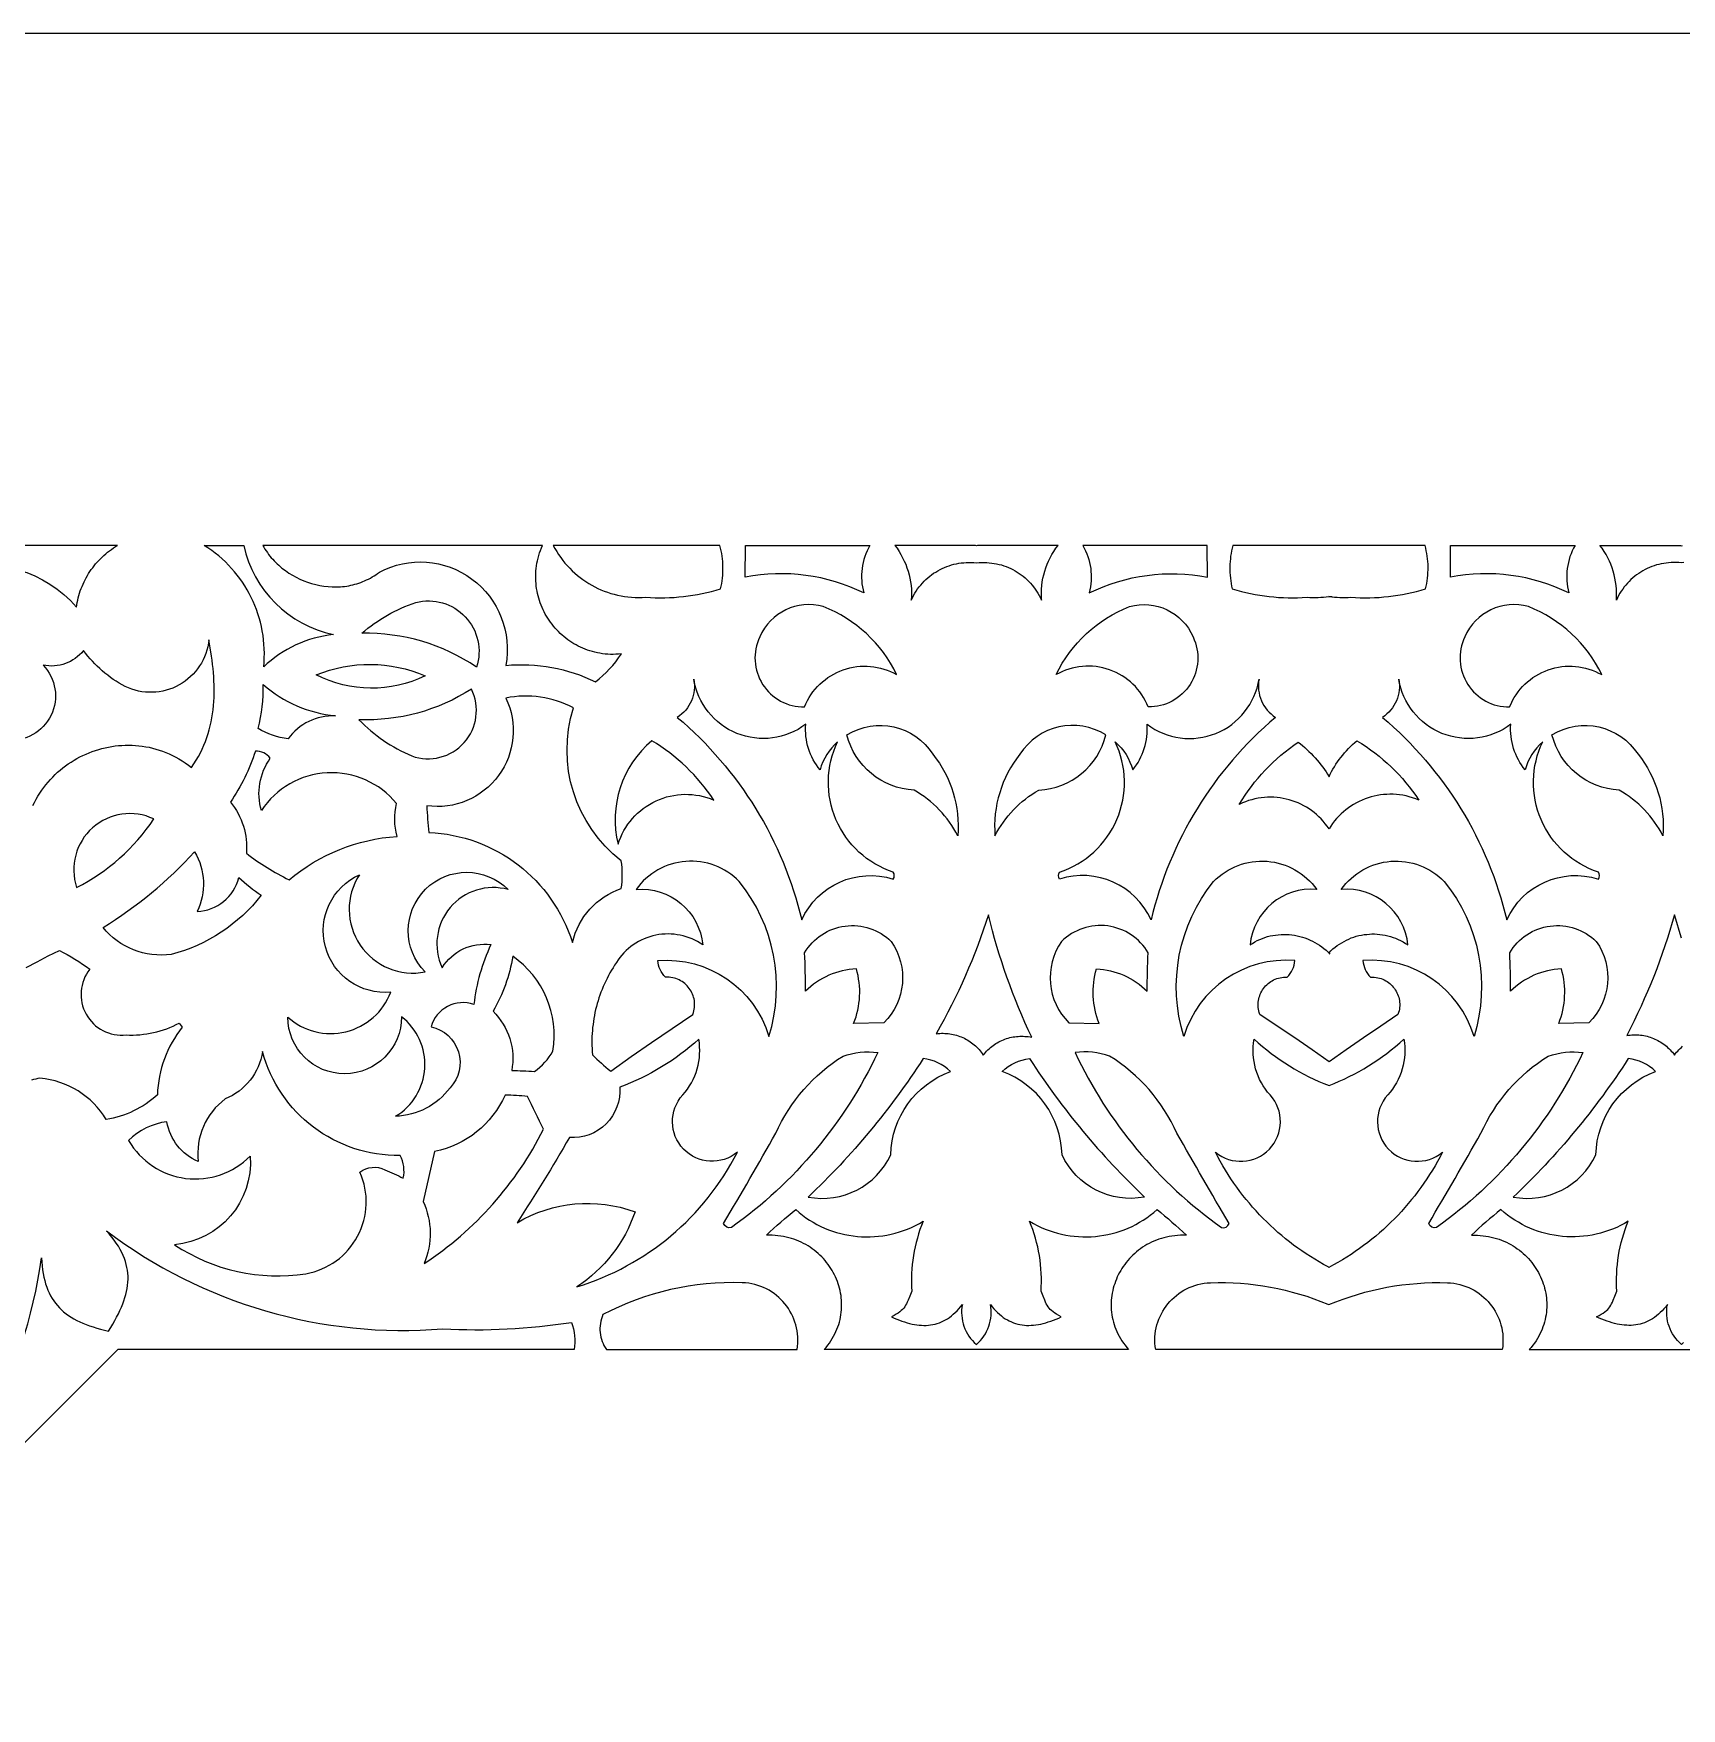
# Model space of a CAD drawing. Extents: x 3927 to 5087, y -513 to 1114.
# Drawn here: x 4330.2 to 4555.6, y 418.3 to 647.4 of the extents above; entities that cross this region are included whole.
import ezdxf

# ---------------------------------------------------------------- set-up
doc = ezdxf.new("R2010")
doc.units = 0
doc.layers.add('LAYER_1', color=18, linetype='CONTINUOUS')

msp = doc.modelspace()

# ---------------------------------------------------------------- linework, layer by layer
at = {"layer": 'LAYER_1'}
for points in [[(4747.65, -512.56), (5087.41, -172.81), (5087.41, 307.68), (4747.65, 647.44), (4267.16, 647.44), (3927.41, 307.68), (3927.41, -172.81), (4267.16, -512.56)], [(4459.18, 577.37), (4459.04, 577.42), (4458.86, 577.42), (4448.02, 577.42), (4448.32, 577.02), (4448.6, 576.6), (4448.85, 576.17), (4449.09, 575.73), (4449.31, 575.28), (4449.51, 574.83), (4449.68, 574.36), (4449.84, 573.89), (4449.97, 573.41), (4450.08, 572.92), (4450.17, 572.43), (4450.24, 571.94), (4450.28, 571.44), (4450.3, 570.94), (4450.3, 570.43), (4450.27, 569.93), (4450.42, 570.25), (4450.59, 570.57), (4450.76, 570.87), (4450.95, 571.17), (4451.14, 571.46), (4451.35, 571.73), (4451.56, 572), (4451.79, 572.26), (4452.03, 572.51), (4452.27, 572.75), (4452.52, 572.98), (4452.79, 573.19), (4453.05, 573.4), (4453.33, 573.6), (4453.62, 573.78), (4453.91, 573.95), (4454.2, 574.12), (4454.51, 574.27), (4454.82, 574.4), (4455.13, 574.53), (4455.45, 574.64), (4455.78, 574.74), (4456.11, 574.83), (4456.44, 574.91), (4456.77, 574.97), (4457.11, 575.02), (4457.46, 575.05), (4457.8, 575.07), (4458.15, 575.08), (4458.49, 575.08), (4458.84, 575.06), (4459.2, 575.02), (4459.54, 575.06), (4459.89, 575.07), (4460.24, 575.08), (4460.59, 575.07), (4460.93, 575.05), (4461.27, 575.01), (4461.61, 574.96), (4461.94, 574.9), (4462.27, 574.82), (4462.6, 574.74), (4462.93, 574.63), (4463.24, 574.52), (4463.56, 574.39), (4463.87, 574.26), (4464.17, 574.11), (4464.46, 573.94), (4464.75, 573.77), (4465.04, 573.59), (4465.31, 573.39), (4465.58, 573.19), (4465.84, 572.97), (4466.09, 572.74), (4466.34, 572.5), (4466.57, 572.26), (4466.8, 572), (4467.01, 571.73), (4467.22, 571.45), (4467.41, 571.17), (4467.6, 570.87), (4467.77, 570.56), (4467.93, 570.25), (4468.08, 569.93), (4468.06, 570.43), (4468.06, 570.94), (4468.08, 571.44), (4468.12, 571.94), (4468.19, 572.43), (4468.28, 572.92), (4468.39, 573.41), (4468.52, 573.89), (4468.67, 574.36), (4468.85, 574.83), (4469.05, 575.28), (4469.26, 575.73), (4469.5, 576.17), (4469.76, 576.6), (4470.04, 577.02), (4470.34, 577.42), (4459.5, 577.42), (4459.32, 577.42)], [(4460.12, 507.71), (4460.27, 507.89), (4460.42, 508.07), (4460.58, 508.25), (4460.75, 508.41), (4460.92, 508.57), (4461.09, 508.73), (4461.28, 508.87), (4461.46, 509.01), (4461.65, 509.15), (4461.84, 509.27), (4462.04, 509.39), (4462.24, 509.51), (4462.45, 509.61), (4462.66, 509.71), (4462.87, 509.8), (4463.08, 509.88), (4463.3, 509.96), (4463.52, 510.03), (4463.74, 510.09), (4463.97, 510.14), (4464.19, 510.18), (4464.42, 510.22), (4464.65, 510.25), (4464.88, 510.27), (4465.11, 510.28), (4465.35, 510.29), (4465.58, 510.29), (4465.81, 510.27), (4466.05, 510.26), (4466.28, 510.23), (4466.52, 510.19), (4466.75, 510.14), (4466.28, 511.15), (4465.82, 512.17), (4465.38, 513.18), (4464.94, 514.21), (4464.53, 515.24), (4464.12, 516.27), (4463.73, 517.31), (4463.35, 518.36), (4462.99, 519.41), (4462.64, 520.46), (4462.3, 521.52), (4461.98, 522.58), (4461.67, 523.65), (4461.37, 524.72), (4461.09, 525.8), (4460.83, 526.88), (4460.48, 525.82), (4460.12, 524.77), (4459.75, 523.72), (4459.36, 522.68), (4458.96, 521.64), (4458.55, 520.61), (4458.12, 519.59), (4457.68, 518.57), (4457.22, 517.55), (4456.76, 516.55), (4456.28, 515.54), (4455.78, 514.55), (4455.28, 513.56), (4454.76, 512.57), (4454.23, 511.6), (4453.68, 510.63), (4453.92, 510.66), (4454.16, 510.68), (4454.39, 510.69), (4454.63, 510.69), (4454.86, 510.68), (4455.09, 510.67), (4455.33, 510.65), (4455.56, 510.62), (4455.79, 510.58), (4456.01, 510.53), (4456.24, 510.48), (4456.46, 510.42), (4456.68, 510.35), (4456.9, 510.27), (4457.11, 510.19), (4457.32, 510.09), (4457.53, 510), (4457.73, 509.89), (4457.93, 509.78), (4458.13, 509.66), (4458.32, 509.53), (4458.51, 509.4), (4458.7, 509.26), (4458.88, 509.11), (4459.05, 508.96), (4459.22, 508.8), (4459.38, 508.63), (4459.54, 508.46), (4459.69, 508.28), (4459.84, 508.09), (4459.98, 507.9)], [(4459.18, 467.43), (4438.35, 467.43), (4438.61, 467.72), (4438.85, 468.02), (4439.07, 468.32), (4439.28, 468.63), (4439.47, 468.94), (4439.65, 469.25), (4439.82, 469.57), (4439.97, 469.89), (4440.11, 470.21), (4440.23, 470.53), (4440.35, 470.86), (4440.44, 471.19), (4440.53, 471.52), (4440.6, 471.85), (4440.65, 472.19), (4440.7, 472.52), (4440.73, 472.85), (4440.75, 473.18), (4440.75, 473.52), (4440.75, 473.85), (4440.73, 474.18), (4440.7, 474.51), (4440.66, 474.84), (4440.6, 475.16), (4440.54, 475.49), (4440.46, 475.81), (4440.37, 476.13), (4440.27, 476.44), (4440.16, 476.75), (4440.04, 477.06), (4439.91, 477.36), (4439.76, 477.66), (4439.61, 477.96), (4439.45, 478.25), (4439.27, 478.53), (4439.09, 478.81), (4438.89, 479.08), (4438.69, 479.35), (4438.48, 479.61), (4438.25, 479.86), (4438.02, 480.11), (4437.78, 480.35), (4437.53, 480.58), (4437.27, 480.8), (4437, 481.01), (4436.73, 481.22), (4436.44, 481.41), (4436.15, 481.6), (4435.85, 481.78), (4435.54, 481.94), (4435.22, 482.1), (4434.9, 482.25), (4434.57, 482.38), (4434.23, 482.51), (4433.88, 482.62), (4433.53, 482.72), (4433.17, 482.81), (4432.8, 482.88), (4432.42, 482.95), (4432.04, 483), (4431.66, 483.04), (4431.26, 483.06), (4430.86, 483.07), (4430.46, 483.06), (4430.94, 483.52), (4431.43, 483.98), (4431.92, 484.42), (4432.42, 484.87), (4432.93, 485.3), (4433.44, 485.73), (4433.96, 486.16), (4434.48, 486.57), (4434.93, 486.18), (4435.39, 485.81), (4435.87, 485.46), (4436.36, 485.13), (4436.86, 484.83), (4437.37, 484.54), (4437.89, 484.28), (4438.42, 484.04), (4438.96, 483.82), (4439.51, 483.62), (4440.06, 483.45), (4440.62, 483.3), (4441.18, 483.16), (4441.75, 483.06), (4442.32, 482.97), (4442.9, 482.91), (4443.48, 482.86), (4444.06, 482.84), (4444.64, 482.85), (4445.22, 482.87), (4445.8, 482.92), (4446.38, 482.99), (4446.95, 483.09), (4447.52, 483.21), (4448.09, 483.35), (4448.66, 483.51), (4449.21, 483.7), (4449.77, 483.91), (4450.31, 484.14), (4450.85, 484.39), (4451.38, 484.67), (4451.9, 484.98), (4451.67, 484.4), (4451.46, 483.83), (4451.27, 483.24), (4451.1, 482.66), (4450.94, 482.07), (4450.8, 481.47), (4450.67, 480.87), (4450.57, 480.27), (4450.48, 479.67), (4450.4, 479.06), (4450.35, 478.46), (4450.31, 477.85), (4450.29, 477.24), (4450.29, 476.63), (4450.3, 476.02), (4450.34, 475.41), (4450.07, 474.74), (4449.84, 474.18), (4449.73, 473.93), (4449.62, 473.7), (4449.5, 473.49), (4449.37, 473.29), (4449.24, 473.1), (4449.08, 472.92), (4448.9, 472.75), (4448.7, 472.58), (4448.47, 472.42), (4448.21, 472.25), (4447.91, 472.08), (4447.56, 471.91), (4447.93, 471.74), (4448.29, 471.59), (4448.65, 471.44), (4449, 471.31), (4449.35, 471.2), (4449.69, 471.09), (4450.03, 471), (4450.37, 470.92), (4450.7, 470.86), (4451.03, 470.81), (4451.36, 470.77), (4451.68, 470.75), (4452, 470.74), (4452.31, 470.74), (4452.62, 470.76), (4452.92, 470.8), (4453.23, 470.85), (4453.52, 470.92), (4453.82, 471), (4454.11, 471.1), (4454.39, 471.21), (4454.67, 471.34), (4454.95, 471.49), (4455.22, 471.65), (4455.49, 471.83), (4455.76, 472.03), (4456.02, 472.25), (4456.28, 472.48), (4456.53, 472.73), (4456.78, 473), (4457.02, 473.29), (4457.26, 473.6), (4457.2, 473.21), (4457.16, 472.83), (4457.15, 472.45), (4457.17, 472.07), (4457.21, 471.7), (4457.27, 471.33), (4457.36, 470.96), (4457.47, 470.61), (4457.61, 470.26), (4457.77, 469.92), (4457.95, 469.59), (4458.16, 469.27), (4458.38, 468.96), (4458.63, 468.67), (4458.89, 468.39), (4459.18, 468.13), (4459.46, 468.39), (4459.73, 468.67), (4459.97, 468.96), (4460.2, 469.27), (4460.4, 469.59), (4460.58, 469.92), (4460.74, 470.26), (4460.88, 470.61), (4460.99, 470.96), (4461.08, 471.33), (4461.15, 471.7), (4461.19, 472.07), (4461.21, 472.45), (4461.2, 472.83), (4461.16, 473.21), (4461.1, 473.6), (4461.34, 473.29), (4461.58, 473), (4461.83, 472.73), (4462.08, 472.48), (4462.34, 472.25), (4462.6, 472.03), (4462.86, 471.83), (4463.13, 471.65), (4463.41, 471.49), (4463.68, 471.34), (4463.96, 471.21), (4464.25, 471.1), (4464.54, 471), (4464.83, 470.92), (4465.13, 470.85), (4465.43, 470.8), (4465.74, 470.76), (4466.05, 470.74), (4466.36, 470.74), (4466.68, 470.75), (4467, 470.77), (4467.32, 470.81), (4467.65, 470.86), (4467.99, 470.92), (4468.32, 471), (4468.67, 471.09), (4469.01, 471.2), (4469.36, 471.31), (4469.71, 471.44), (4470.07, 471.59), (4470.43, 471.74), (4470.79, 471.91), (4470.45, 472.08), (4470.15, 472.25), (4469.89, 472.42), (4469.66, 472.58), (4469.45, 472.75), (4469.28, 472.92), (4469.12, 473.1), (4468.98, 473.29), (4468.86, 473.49), (4468.74, 473.7), (4468.63, 473.93), (4468.52, 474.18), (4468.29, 474.74), (4468.02, 475.41), (4468.05, 476.02), (4468.07, 476.63), (4468.07, 477.24), (4468.04, 477.85), (4468.01, 478.46), (4467.95, 479.06), (4467.88, 479.67), (4467.79, 480.27), (4467.68, 480.87), (4467.56, 481.47), (4467.42, 482.07), (4467.26, 482.66), (4467.08, 483.24), (4466.89, 483.83), (4466.68, 484.4), (4466.46, 484.98), (4466.98, 484.67), (4467.51, 484.39), (4468.04, 484.14), (4468.59, 483.91), (4469.14, 483.7), (4469.7, 483.51), (4470.26, 483.35), (4470.83, 483.21), (4471.41, 483.09), (4471.98, 482.99), (4472.56, 482.92), (4473.14, 482.87), (4473.72, 482.85), (4474.3, 482.84), (4474.88, 482.86), (4475.46, 482.91), (4476.03, 482.97), (4476.6, 483.06), (4477.17, 483.16), (4477.74, 483.3), (4478.3, 483.45), (4478.85, 483.62), (4479.4, 483.82), (4479.93, 484.04), (4480.46, 484.28), (4480.99, 484.54), (4481.5, 484.83), (4482, 485.13), (4482.49, 485.46), (4482.96, 485.81), (4483.43, 486.18), (4483.88, 486.57), (4484.4, 486.16), (4484.92, 485.73), (4485.43, 485.3), (4485.93, 484.87), (4486.43, 484.42), (4486.93, 483.98), (4487.42, 483.52), (4487.9, 483.06), (4487.49, 483.07), (4487.09, 483.06), (4486.7, 483.04), (4486.31, 483), (4485.93, 482.95), (4485.56, 482.88), (4485.19, 482.81), (4484.83, 482.72), (4484.48, 482.62), (4484.13, 482.51), (4483.79, 482.38), (4483.46, 482.25), (4483.13, 482.1), (4482.82, 481.94), (4482.51, 481.78), (4482.21, 481.6), (4481.91, 481.41), (4481.63, 481.22), (4481.35, 481.01), (4481.09, 480.8), (4480.83, 480.58), (4480.58, 480.35), (4480.34, 480.11), (4480.1, 479.86), (4479.88, 479.61), (4479.67, 479.35), (4479.46, 479.08), (4479.27, 478.81), (4479.09, 478.53), (4478.91, 478.25), (4478.75, 477.96), (4478.59, 477.66), (4478.45, 477.36), (4478.32, 477.06), (4478.2, 476.75), (4478.09, 476.44), (4477.99, 476.13), (4477.9, 475.81), (4477.82, 475.49), (4477.75, 475.16), (4477.7, 474.84), (4477.66, 474.51), (4477.63, 474.18), (4477.61, 473.85), (4477.6, 473.52), (4477.61, 473.18), (4477.63, 472.85), (4477.66, 472.52), (4477.7, 472.19), (4477.76, 471.85), (4477.83, 471.52), (4477.91, 471.19), (4478.01, 470.86), (4478.12, 470.53), (4478.25, 470.21), (4478.38, 469.89), (4478.54, 469.57), (4478.7, 469.25), (4478.88, 468.94), (4479.08, 468.63), (4479.29, 468.32), (4479.51, 468.02), (4479.75, 467.72), (4480, 467.43)], [(4507.2, 467.43), (4483.7, 467.43), (4483.64, 467.86), (4483.6, 468.3), (4483.59, 468.73), (4483.6, 469.15), (4483.64, 469.57), (4483.69, 469.99), (4483.77, 470.4), (4483.87, 470.8), (4483.99, 471.19), (4484.14, 471.58), (4484.3, 471.96), (4484.48, 472.32), (4484.67, 472.68), (4484.89, 473.03), (4485.12, 473.36), (4485.37, 473.68), (4485.64, 473.99), (4485.92, 474.29), (4486.21, 474.57), (4486.53, 474.83), (4486.85, 475.08), (4487.19, 475.31), (4487.54, 475.53), (4487.9, 475.73), (4488.28, 475.91), (4488.67, 476.06), (4489.06, 476.2), (4489.47, 476.32), (4489.89, 476.42), (4490.32, 476.49), (4490.75, 476.54), (4491.19, 476.57), (4492.23, 476.59), (4493.26, 476.58), (4494.29, 476.55), (4495.31, 476.49), (4496.34, 476.4), (4497.36, 476.28), (4498.37, 476.14), (4499.38, 475.97), (4500.39, 475.77), (4501.39, 475.54), (4502.38, 475.29), (4503.37, 475.01), (4504.35, 474.71), (4505.32, 474.38), (4506.29, 474.02), (4507.24, 473.63), (4507.4, 473.57), (4508.36, 473.96), (4509.33, 474.33), (4510.31, 474.66), (4511.3, 474.98), (4512.3, 475.26), (4513.3, 475.52), (4514.31, 475.75), (4515.33, 475.95), (4516.35, 476.13), (4517.38, 476.27), (4518.41, 476.39), (4519.44, 476.48), (4520.48, 476.55), (4521.52, 476.58), (4522.56, 476.59), (4523.6, 476.57), (4524.04, 476.54), (4524.48, 476.49), (4524.9, 476.42), (4525.32, 476.32), (4525.73, 476.2), (4526.13, 476.06), (4526.51, 475.91), (4526.89, 475.73), (4527.25, 475.53), (4527.6, 475.31), (4527.94, 475.08), (4528.27, 474.83), (4528.58, 474.57), (4528.88, 474.29), (4529.16, 473.99), (4529.42, 473.68), (4529.67, 473.36), (4529.91, 473.03), (4530.12, 472.68), (4530.32, 472.32), (4530.5, 471.96), (4530.66, 471.58), (4530.8, 471.19), (4530.92, 470.8), (4531.02, 470.4), (4531.1, 469.99), (4531.16, 469.57), (4531.19, 469.15), (4531.2, 468.73), (4531.19, 468.3), (4531.16, 467.86), (4531.1, 467.43), (4507.4, 467.43)]]:
    msp.add_lwpolyline(points, close=True, dxfattribs=at)
for points in [[(4318.79, 573.9, -0.303459), (4336.08, 568.96), (4336.13, 569.29), (4336.19, 569.62), (4336.26, 569.94), (4336.34, 570.27), (4336.42, 570.58), (4336.52, 570.9), (4336.62, 571.21), (4336.74, 571.52), (4336.86, 571.82), (4336.99, 572.13), (4337.13, 572.42), (4337.27, 572.71), (4337.43, 573), (4337.59, 573.29), (4337.76, 573.56), (4337.93, 573.84), (4338.12, 574.11), (4338.31, 574.37), (4338.51, 574.63), (4338.71, 574.88), (4338.93, 575.13), (4339.14, 575.37), (4339.37, 575.6), (4339.6, 575.83), (4339.84, 576.06), (4340.09, 576.27), (4340.34, 576.48), (4340.6, 576.68), (4340.87, 576.88), (4341.14, 577.07), (4341.42, 577.25), (4341.7, 577.42), (4305.84, 577.42)], [(4330.13, 541.84), (4330.34, 542.27), (4330.57, 542.7), (4330.82, 543.12), (4331.07, 543.53), (4331.34, 543.92), (4331.62, 544.31), (4331.91, 544.68), (4332.21, 545.05), (4332.53, 545.4), (4332.85, 545.74), (4333.18, 546.07), (4333.52, 546.39), (4333.88, 546.69), (4334.24, 546.99), (4334.61, 547.27), (4334.98, 547.54), (4335.37, 547.79), (4335.76, 548.04), (4336.16, 548.27), (4336.57, 548.49), (4336.98, 548.69), (4337.4, 548.88), (4337.82, 549.06), (4338.25, 549.23), (4338.69, 549.38), (4339.13, 549.51), (4339.57, 549.64), (4340.02, 549.75), (4340.47, 549.84), (4340.92, 549.92), (4341.38, 549.99), (4341.84, 550.04), (4342.3, 550.07), (4342.76, 550.09), (4343.23, 550.1), (4343.69, 550.09), (4344.16, 550.06), (4344.63, 550.02), (4345.09, 549.96), (4345.56, 549.89), (4346.02, 549.8), (4346.49, 549.69), (4346.95, 549.56), (4347.41, 549.42), (4347.87, 549.27), (4348.32, 549.09), (4348.77, 548.9), (4349.22, 548.69), (4349.67, 548.47), (4350.11, 548.22), (4350.54, 547.96), (4350.98, 547.68), (4351.4, 547.38), (4351.82, 547.06), (4352.16, 547.55), (4352.48, 548.05), (4352.77, 548.55), (4353.05, 549.06), (4353.3, 549.57), (4353.53, 550.09), (4353.74, 550.61), (4353.93, 551.14), (4354.1, 551.68), (4354.26, 552.21), (4354.4, 552.75), (4354.52, 553.3), (4354.62, 553.85), (4354.71, 554.4), (4354.78, 554.95), (4354.83, 555.51), (4354.88, 556.07), (4354.91, 556.63), (4354.92, 557.19), (4354.92, 557.75), (4354.92, 558.32), (4354.9, 558.88), (4354.87, 559.45), (4354.82, 560.02), (4354.77, 560.58), (4354.72, 561.15), (4354.65, 561.71), (4354.57, 562.27), (4354.4, 563.39), (4354.2, 564.51, -0.52106), (4342.76, 558.12, -0.114668), (4337.06, 563.04, -0.284712), (4331.53, 561.04, -0.696648), (4326.57, 550.8, -0.726017)], [(4329.2, 519.67), (4330.7, 520.48), (4332.22, 521.27), (4333.75, 522.03, -0.043369), (4337.91, 519.44, 0.664616), (4342.88, 510.46, 0.134719), (4350.16, 512.09), (4350.57, 511.54, 0.16006), (4347.16, 502.29, -0.14921), (4340.15, 498.88, 0.243063), (4331.1, 504.53), (4330.8, 504.48), (4330.52, 504.42), (4330.23, 504.35), (4329.96, 504.26)], [(4308.26, 437.97, 0.184534), (4331.31, 479.98), (4331.34, 479.41), (4331.4, 478.86), (4331.46, 478.33), (4331.54, 477.82), (4331.64, 477.33), (4331.75, 476.86), (4331.88, 476.41), (4332.03, 475.98), (4332.18, 475.56), (4332.36, 475.17), (4332.55, 474.79), (4332.76, 474.43), (4332.98, 474.08), (4333.22, 473.76), (4333.48, 473.44), (4333.75, 473.14), (4334.04, 472.86), (4334.34, 472.59), (4334.67, 472.33), (4335.01, 472.09), (4335.37, 471.85), (4335.74, 471.63), (4336.13, 471.42), (4336.54, 471.22), (4336.97, 471.04), (4337.42, 470.86), (4337.88, 470.69), (4338.37, 470.52), (4338.87, 470.37), (4339.39, 470.23), (4339.92, 470.09), (4340.48, 469.95), (4340.78, 470.44), (4341.07, 470.92), (4341.34, 471.39), (4341.59, 471.86), (4341.83, 472.32), (4342.04, 472.77), (4342.24, 473.22), (4342.42, 473.66), (4342.58, 474.09), (4342.73, 474.53), (4342.85, 474.95), (4342.95, 475.38), (4343.03, 475.8), (4343.09, 476.21), (4343.13, 476.63), (4343.15, 477.04), (4343.15, 477.45), (4343.12, 477.86), (4343.07, 478.27), (4343, 478.67), (4342.9, 479.08), (4342.78, 479.49), (4342.64, 479.9), (4342.47, 480.31), (4342.28, 480.72), (4342.06, 481.13), (4341.82, 481.55), (4341.54, 481.97), (4341.25, 482.39), (4340.92, 482.81), (4340.57, 483.24), (4340.19, 483.67, 0.184534), (4386.19, 470.26, 0.051611), (4403.78, 471.15), (4403.93, 470.7), (4404.05, 470.24), (4404.15, 469.78), (4404.21, 469.31), (4404.25, 468.84), (4404.25, 468.37), (4404.23, 467.9), (4404.17, 467.43), (4341.73, 467.43), (4297.55, 423.25)]]:
    msp.add_lwpolyline(points, format="xyb", dxfattribs=at)
for points in [[(4358.88, 577.42), (4358.97, 577.41, 0.294067), (4371.23, 565.22, 0.165792), (4361.7, 560.8), (4361.75, 561.42), (4361.78, 562.05), (4361.79, 562.67), (4361.78, 563.28), (4361.74, 563.9), (4361.68, 564.51), (4361.61, 565.11), (4361.51, 565.72), (4361.39, 566.31), (4361.25, 566.9), (4361.09, 567.49), (4360.91, 568.06), (4360.71, 568.63), (4360.5, 569.19), (4360.26, 569.75), (4360, 570.29), (4359.73, 570.83), (4359.43, 571.36), (4359.12, 571.87), (4358.8, 572.38), (4358.45, 572.87), (4358.09, 573.35), (4357.71, 573.82), (4357.31, 574.28), (4356.89, 574.73), (4356.46, 575.16), (4356.02, 575.57), (4355.56, 575.97), (4355.08, 576.36), (4354.59, 576.73), (4354.08, 577.09), (4353.56, 577.42)], [(4399.85, 577.42), (4361.56, 577.42), (4361.71, 577.17), (4361.87, 576.91), (4362.03, 576.67), (4362.2, 576.43), (4362.37, 576.19), (4362.56, 575.96), (4362.74, 575.74), (4362.93, 575.52), (4363.13, 575.3), (4363.34, 575.09), (4363.54, 574.89), (4363.76, 574.7), (4364.2, 574.32), (4364.66, 573.97), (4365.13, 573.64), (4365.63, 573.34), (4366.13, 573.06), (4366.65, 572.8), (4367.18, 572.58), (4367.71, 572.37), (4368.26, 572.2), (4368.81, 572.05), (4369.37, 571.93), (4369.94, 571.84), (4370.5, 571.78), (4371.07, 571.74), (4371.64, 571.74), (4371.92, 571.75), (4372.21, 571.77), (4372.49, 571.79), (4372.77, 571.82), (4373.05, 571.86), (4373.33, 571.91), (4373.61, 571.96), (4373.89, 572.02), (4374.17, 572.1), (4374.44, 572.17), (4374.71, 572.26), (4374.98, 572.36), (4375.25, 572.46), (4375.51, 572.57), (4375.77, 572.69), (4376.03, 572.82), (4376.29, 572.95), (4376.54, 573.1), (4376.79, 573.25), (4377.04, 573.41), (4377.28, 573.58), (4377.52, 573.76, -0.629529), (4394.81, 561, -0.138658), (4407.08, 558.76, 0.080822), (4410.62, 562.57), (4410.24, 562.54), (4409.87, 562.52), (4409.49, 562.51), (4409.12, 562.51), (4408.76, 562.53), (4408.4, 562.56), (4408.04, 562.6), (4407.69, 562.66), (4407.34, 562.72), (4406.99, 562.8), (4406.65, 562.89), (4406.32, 562.99), (4405.99, 563.1), (4405.67, 563.22), (4405.35, 563.35), (4405.04, 563.49), (4404.73, 563.64), (4404.43, 563.8), (4404.14, 563.97), (4403.85, 564.14), (4403.57, 564.33), (4403.29, 564.52), (4403.02, 564.73), (4402.76, 564.94), (4402.51, 565.16), (4402.26, 565.39), (4402.02, 565.62), (4401.79, 565.86), (4401.56, 566.11), (4401.34, 566.37), (4401.14, 566.63), (4400.94, 566.9), (4400.74, 567.17), (4400.56, 567.45), (4400.39, 567.74), (4400.22, 568.03), (4400.06, 568.32), (4399.92, 568.62), (4399.78, 568.93), (4399.65, 569.24), (4399.53, 569.55), (4399.42, 569.87), (4399.32, 570.19), (4399.23, 570.52), (4399.16, 570.85), (4399.09, 571.18), (4399.03, 571.52), (4398.98, 571.85), (4398.95, 572.19), (4398.92, 572.54), (4398.91, 572.88), (4398.91, 573.23), (4398.92, 573.57), (4398.94, 573.92), (4398.98, 574.27), (4399.02, 574.62), (4399.08, 574.97), (4399.15, 575.32), (4399.24, 575.67), (4399.33, 576.03), (4399.44, 576.38), (4399.56, 576.73), (4399.7, 577.08)], [(4424.1, 577.42), (4401.3, 577.42), (4401.53, 576.99), (4401.78, 576.57), (4402.04, 576.16), (4402.32, 575.76), (4402.61, 575.37), (4402.91, 575), (4403.23, 574.63), (4403.55, 574.29), (4403.89, 573.95), (4404.24, 573.63), (4404.6, 573.31), (4404.98, 573.02), (4405.36, 572.74), (4405.75, 572.47), (4406.15, 572.21), (4406.56, 571.97), (4406.98, 571.75), (4407.4, 571.54), (4407.83, 571.35), (4408.27, 571.17), (4408.72, 571), (4409.17, 570.86), (4409.63, 570.73), (4410.1, 570.61), (4410.57, 570.51), (4411.04, 570.43), (4411.52, 570.37), (4412, 570.32), (4412.49, 570.29), (4412.97, 570.28), (4413.46, 570.29), (4413.96, 570.32, 0.092198), (4424.19, 571.48), (4424.27, 571.85), (4424.34, 572.22), (4424.4, 572.59), (4424.45, 572.96), (4424.48, 573.33), (4424.51, 573.71), (4424.52, 574.08), (4424.52, 574.46), (4424.51, 574.83), (4424.49, 575.21), (4424.45, 575.58), (4424.4, 575.95), (4424.35, 576.32), (4424.28, 576.69), (4424.19, 577.06)], [(4444.62, 577.42), (4444.41, 577.05), (4444.23, 576.67), (4444.07, 576.28), (4443.93, 575.88), (4443.8, 575.48), (4443.7, 575.08), (4443.61, 574.67), (4443.55, 574.25), (4443.51, 573.84), (4443.48, 573.42), (4443.48, 573), (4443.5, 572.58), (4443.53, 572.16), (4443.59, 571.74), (4443.67, 571.33), (4443.77, 570.91, 0.163331), (4427.56, 573.08), (4427.6, 577.42)], [(4473.74, 577.42), (4473.94, 577.05), (4474.12, 576.67), (4474.29, 576.28), (4474.43, 575.88), (4474.55, 575.48), (4474.66, 575.08), (4474.74, 574.67), (4474.81, 574.25), (4474.85, 573.84), (4474.87, 573.42), (4474.88, 573), (4474.86, 572.58), (4474.82, 572.16), (4474.77, 571.74), (4474.69, 571.33), (4474.59, 570.91, -0.163331), (4490.79, 573.08), (4490.76, 577.42)], [(4507.4, 570.44), (4507.77, 570.39), (4508.14, 570.35), (4508.51, 570.32), (4508.89, 570.3), (4509.26, 570.29), (4509.64, 570.29), (4510.02, 570.3), (4510.39, 570.32, 0.092198), (4520.62, 571.48), (4520.71, 571.85), (4520.78, 572.22), (4520.84, 572.59), (4520.88, 572.96), (4520.92, 573.33), (4520.94, 573.71), (4520.96, 574.08), (4520.96, 574.46), (4520.95, 574.83), (4520.92, 575.21), (4520.89, 575.58), (4520.84, 575.95), (4520.78, 576.32), (4520.71, 576.69), (4520.63, 577.06), (4520.54, 577.42), (4507.4, 577.42), (4494.26, 577.42), (4494.16, 577.06), (4494.08, 576.69), (4494.01, 576.32), (4493.95, 575.95), (4493.91, 575.58), (4493.87, 575.21), (4493.85, 574.83), (4493.84, 574.46), (4493.84, 574.08), (4493.85, 573.71), (4493.87, 573.33), (4493.91, 572.96), (4493.96, 572.59), (4494.02, 572.22), (4494.09, 571.85), (4494.17, 571.48, 0.092198), (4504.4, 570.32), (4504.78, 570.3), (4505.16, 570.29), (4505.53, 570.29), (4505.91, 570.3), (4506.28, 570.32), (4506.66, 570.35), (4507.03, 570.39), (4507.4, 570.44), (4507.84, 570.38)], [(4541.05, 577.42), (4540.85, 577.05), (4540.67, 576.67), (4540.51, 576.28), (4540.36, 575.88), (4540.24, 575.48), (4540.14, 575.08), (4540.05, 574.67), (4539.99, 574.25), (4539.94, 573.84), (4539.92, 573.42), (4539.92, 573), (4539.93, 572.58), (4539.97, 572.16), (4540.03, 571.74), (4540.11, 571.33), (4540.21, 570.91, 0.163331), (4524, 573.08), (4524.04, 577.42)], [(4375.14, 565.4, -0.099546), (4382.51, 569.62, -0.591476), (4390.81, 560.77, 0.154799)], [(4429.55, 564.91, 0.555806), (4435.67, 555.32, -0.456437), (4448.27, 559.74, 0.190546), (4438.23, 569.04, 0.376379)], [(4488.81, 564.91, -0.555806), (4482.68, 555.32, 0.456437), (4470.09, 559.74, -0.190546), (4480.13, 569.04, -0.376379)], [(4525.98, 564.91, 0.555806), (4532.11, 555.32, -0.456437), (4544.7, 559.74, 0.190546), (4534.67, 569.04, 0.376379)], [(4368.88, 559.71, -0.202648), (4383.78, 559.57, -0.235088)], [(4437.79, 546.71, -0.190741), (4435.83, 552.95, -0.566428), (4420.52, 559.14, -0.30721), (4418.27, 553.9, -0.16029), (4435.29, 526.19, -0.380582), (4447.81, 531.78, 0.285714), (4447.81, 532.73, -0.451873), (4440.19, 550.56, 0.142336)], [(4480.56, 546.71, 0.190741), (4482.52, 552.95, 0.566428), (4497.84, 559.14, 0.30721), (4500.09, 553.9, 0.16029), (4483.07, 526.19, 0.380582), (4470.54, 531.78, -0.285714), (4470.54, 532.73, 0.451873), (4478.17, 550.56, -0.142336)], [(4534.23, 546.71, -0.190741), (4532.27, 552.95, -0.566428), (4516.95, 559.14, -0.30721), (4514.71, 553.9, -0.16029), (4531.72, 526.19, -0.380582), (4544.25, 531.78, 0.285714), (4544.25, 532.73, -0.451873), (4536.63, 550.56, 0.142336)], [(4360.95, 552.39, 0.071392), (4361.63, 558.38, 0.152277), (4371.5, 554.09, 0.253658), (4365.03, 550.96, -0.106904)], [(4374.73, 553.58, 0.099546), (4381.95, 548.62, 0.674396), (4390.11, 557.77, -0.154799)], [(4403.93, 523.1, -0.260176), (4410.61, 530.48, 0.071429), (4410.61, 534.29, -0.313845), (4404.07, 555.19, 0.172229), (4394.82, 556.54, -0.598525), (4384.01, 541.81, 0.018892), (4384.3, 538.16, -0.315589)], [(4441.46, 551.5, -0.409539), (4453.24, 548.85, -0.189822), (4456.64, 537.69, 0.146101), (4450.65, 543.95, -0.329208)], [(4476.9, 551.5, 0.409539), (4465.12, 548.85, 0.189822), (4461.72, 537.69, -0.146101), (4467.71, 543.95, 0.329208)], [(4537.9, 551.5, -0.409539), (4549.67, 548.85, -0.189822), (4553.08, 537.69, 0.146101), (4547.09, 543.95, -0.329208)], [(4410.17, 536.54, -0.445111), (4423.26, 542.59, 0.110537), (4414.79, 550.7, 0.284998)], [(4507.41, 538.63), (4507.16, 539), (4506.89, 539.35), (4506.61, 539.69), (4506.31, 540.01), (4506.01, 540.31), (4505.69, 540.61), (4505.36, 540.88), (4505.02, 541.14), (4504.67, 541.39), (4504.31, 541.61), (4503.94, 541.82), (4503.56, 542.02), (4503.17, 542.2), (4502.78, 542.36), (4502.38, 542.5), (4501.97, 542.62), (4501.56, 542.73), (4501.14, 542.82), (4500.72, 542.89), (4500.3, 542.94), (4499.87, 542.97), (4499.44, 542.98), (4499.01, 542.98), (4498.57, 542.95), (4498.14, 542.9), (4497.71, 542.84), (4497.27, 542.75), (4496.84, 542.64), (4496.41, 542.51), (4495.98, 542.36), (4495.55, 542.19), (4495.13, 541.99, -0.110537), (4503.19, 550.5), (4503.49, 550.27), (4503.78, 550.03), (4504.08, 549.77), (4504.37, 549.5), (4504.66, 549.23), (4504.95, 548.94), (4505.23, 548.65), (4505.51, 548.35), (4505.78, 548.04), (4506.04, 547.73), (4506.3, 547.41), (4506.54, 547.09), (4506.78, 546.76), (4507, 546.44), (4507.21, 546.11), (4507.41, 545.78), (4507.58, 546.13), (4507.75, 546.48), (4507.94, 546.82), (4508.14, 547.15), (4508.35, 547.48), (4508.57, 547.8), (4508.8, 548.12), (4509.04, 548.43), (4509.28, 548.74), (4509.54, 549.04), (4509.8, 549.33), (4510.07, 549.62), (4510.35, 549.9), (4510.64, 550.17), (4510.93, 550.44), (4511.23, 550.7, -0.110537), (4519.69, 542.59), (4519.26, 542.76), (4518.83, 542.91), (4518.39, 543.04), (4517.95, 543.15), (4517.51, 543.24), (4517.06, 543.31), (4516.62, 543.35), (4516.18, 543.38), (4515.74, 543.38), (4515.3, 543.37), (4514.86, 543.33), (4514.43, 543.28), (4514, 543.21), (4513.57, 543.12), (4513.15, 543.01), (4512.74, 542.89), (4512.33, 542.74), (4511.93, 542.58), (4511.53, 542.4), (4511.15, 542.2), (4510.77, 541.99), (4510.4, 541.76), (4510.05, 541.52), (4509.7, 541.26), (4509.37, 540.98), (4509.05, 540.69), (4508.74, 540.38), (4508.44, 540.06), (4508.16, 539.73), (4507.89, 539.37), (4507.64, 539.01)], [(4359.34, 535.32, 0.054599), (4365.18, 531.69, -0.157976), (4379.94, 537.62, -0.122041), (4379.87, 542.11, 0.506566), (4361.39, 541.16, -0.229925), (4362.6, 548.3, 0.244526), (4360.56, 549.26, -0.070676), (4357.15, 542.31, -0.194819)], [(4336.11, 530.64, 0.130387), (4346.67, 540, 0.658893)], [(4339.73, 525.16, 0.070225), (4352.25, 535.51, -0.255113), (4352.59, 527.34, 0.328175), (4358.32, 532, 0.048), (4361.37, 529.58, -0.166617), (4349.05, 521.48, -0.260364)], [(4420.4, 513.27), (4420.48, 513.51), (4420.55, 513.75), (4420.59, 513.99), (4420.62, 514.22), (4420.64, 514.46), (4420.64, 514.7), (4420.63, 514.93), (4420.6, 515.16), (4420.56, 515.39), (4420.5, 515.61), (4420.43, 515.83), (4420.35, 516.04), (4420.26, 516.24), (4420.15, 516.44), (4420.03, 516.64), (4419.9, 516.82), (4419.76, 517), (4419.61, 517.17), (4419.46, 517.33), (4419.29, 517.49), (4419.11, 517.63), (4418.92, 517.76), (4418.73, 517.88), (4418.52, 517.99), (4418.31, 518.08), (4418.09, 518.17), (4417.87, 518.24), (4417.64, 518.29), (4417.4, 518.33), (4417.16, 518.36), (4416.91, 518.37), (4416.66, 518.37, -0.182927), (4415.61, 520.63, -0.353746), (4430.81, 510.26, 0.250469), (4426.73, 531.46, 0.467604), (4412.64, 530.36, -0.410285), (4421.76, 522.77, 0.429437), (4409.94, 520.36), (4409.7, 520.01), (4409.48, 519.66), (4409.26, 519.3), (4409.06, 518.94), (4408.85, 518.57), (4408.66, 518.2), (4408.48, 517.83), (4408.3, 517.46), (4408.14, 517.08), (4407.98, 516.69), (4407.83, 516.31), (4407.69, 515.92), (4407.55, 515.53), (4407.43, 515.13), (4407.31, 514.74), (4407.2, 514.34), (4407.1, 513.94), (4407.01, 513.54), (4406.93, 513.13), (4406.86, 512.72), (4406.79, 512.31), (4406.74, 511.9), (4406.69, 511.49), (4406.65, 511.08), (4406.62, 510.67), (4406.6, 510.25), (4406.59, 509.84), (4406.59, 509.42), (4406.59, 509), (4406.61, 508.59), (4406.63, 508.17), (4406.67, 507.75, 0.029744), (4409.16, 505.52), (4411.95, 507.49), (4414.75, 509.44), (4417.57, 511.36)], [(4507.41, 521.7), (4507.67, 521.96), (4507.95, 522.22), (4508.23, 522.45), (4508.53, 522.68), (4508.83, 522.89), (4509.14, 523.08), (4509.46, 523.26), (4509.78, 523.43), (4510.11, 523.58), (4510.45, 523.72), (4510.79, 523.84), (4511.14, 523.95), (4511.49, 524.04), (4511.84, 524.12), (4512.2, 524.18), (4512.56, 524.22), (4512.92, 524.25), (4513.28, 524.27), (4513.64, 524.27), (4514.01, 524.25), (4514.37, 524.22), (4514.73, 524.17), (4515.09, 524.1), (4515.45, 524.02), (4515.81, 523.92), (4516.16, 523.81), (4516.51, 523.68), (4516.86, 523.53), (4517.2, 523.37), (4517.54, 523.18), (4517.87, 522.98), (4518.2, 522.77, 0.410285), (4509.07, 530.36, -0.467604), (4523.17, 531.46, -0.250469), (4527.24, 510.26, 0.353746), (4512.05, 520.63, 0.182927), (4513.09, 518.37), (4513.35, 518.37), (4513.59, 518.36), (4513.84, 518.33), (4514.07, 518.29), (4514.31, 518.24), (4514.53, 518.17), (4514.75, 518.08), (4514.96, 517.99), (4515.16, 517.88), (4515.36, 517.76), (4515.54, 517.63), (4515.72, 517.49), (4515.89, 517.33), (4516.05, 517.17), (4516.2, 517), (4516.34, 516.82), (4516.47, 516.64), (4516.59, 516.44), (4516.69, 516.24), (4516.79, 516.04), (4516.87, 515.83), (4516.94, 515.61), (4516.99, 515.39), (4517.04, 515.16), (4517.06, 514.93), (4517.08, 514.7), (4517.08, 514.46), (4517.06, 514.22), (4517.03, 513.99), (4516.98, 513.75), (4516.92, 513.51), (4516.84, 513.27), (4514.47, 511.67), (4512.1, 510.06), (4509.76, 508.43), (4507.42, 506.78), (4507.43, 506.78), (4505.08, 508.42), (4502.71, 510.05), (4500.33, 511.67), (4497.95, 513.27), (4497.87, 513.51), (4497.81, 513.75), (4497.76, 513.99), (4497.73, 514.22), (4497.72, 514.46), (4497.72, 514.7), (4497.73, 514.93), (4497.76, 515.16), (4497.8, 515.39), (4497.86, 515.61), (4497.93, 515.83), (4498.01, 516.04), (4498.1, 516.24), (4498.21, 516.44), (4498.32, 516.64), (4498.45, 516.82), (4498.59, 517), (4498.74, 517.17), (4498.9, 517.33), (4499.07, 517.49), (4499.25, 517.63), (4499.44, 517.76), (4499.63, 517.88), (4499.83, 517.99), (4500.04, 518.08), (4500.26, 518.17), (4500.49, 518.24), (4500.72, 518.29), (4500.96, 518.33), (4501.2, 518.36), (4501.45, 518.37), (4501.7, 518.37, 0.182927), (4502.74, 520.63, 0.353746), (4487.55, 510.26, -0.250469), (4491.62, 531.46, -0.467604), (4505.72, 530.36, 0.410285), (4496.6, 522.77), (4496.92, 522.98), (4497.26, 523.18), (4497.6, 523.36), (4497.94, 523.52), (4498.29, 523.67), (4498.65, 523.8), (4499, 523.91), (4499.37, 524), (4499.73, 524.07), (4500.1, 524.13), (4500.47, 524.17), (4500.84, 524.2), (4501.21, 524.21), (4501.58, 524.2), (4501.95, 524.18), (4502.32, 524.14), (4502.68, 524.09), (4503.05, 524.02), (4503.41, 523.93), (4503.76, 523.83), (4504.12, 523.72), (4504.46, 523.59), (4504.81, 523.44), (4505.14, 523.29), (4505.47, 523.11), (4505.79, 522.93), (4506.11, 522.73), (4506.41, 522.51), (4506.71, 522.28), (4507, 522.04), (4507.27, 521.79), (4507.54, 521.52), (4507.54, 521.52)], [(4392.78, 522.81, 0.081447), (4390.45, 514.62, 0.43557), (4384.6, 511.56, -0.585279), (4387.2, 503.24, -0.231059), (4379.74, 499.34, 0.528721), (4380.55, 512.95, -1), (4364.99, 512.91, 0.527165), (4379.08, 516.32, -0.846436), (4374.79, 532.38, 0.660776), (4383.79, 519.08, -1), (4395.14, 530.34, 0.639339), (4386.1, 519.66, -0.297019)], [(4435.81, 516.45, 0.013484), (4435.68, 521.69, -0.488168), (4447.52, 523.25, -0.365052), (4446.52, 512.12), (4442.39, 512.04, 0.168582), (4442.76, 519.51, 0.182959)], [(4482.54, 516.45, -0.013484), (4482.68, 521.69, 0.488168), (4470.83, 523.25, 0.365052), (4471.83, 512.12), (4475.97, 512.04, -0.168582), (4475.6, 519.51, -0.182959)], [(4532.25, 516.45, 0.013484), (4532.12, 521.69, -0.488168), (4543.96, 523.25, -0.365052), (4542.96, 512.12), (4538.82, 512.04, 0.168582), (4539.19, 519.51, 0.182959)], [(4395.62, 505.58, -0.020178), (4398.72, 505.47, 0.115727), (4401.26, 508.26, 0.290286), (4395.76, 521.22, -0.093313), (4393.07, 513.69, -0.250344)], [(4396.36, 484.78, -0.226899), (4412.49, 486.26, -0.168305), (4404.53, 476.01, 0.203895), (4426.49, 494.43, -0.930701), (4419.01, 502.25, 0.229894), (4421.21, 509.88, -0.097316), (4410.4, 503.33, -0.458333), (4403.51, 496.43, -0.01483)], [(4507.27, 478.73), (4506.66, 479.07), (4506.05, 479.41), (4505.45, 479.77), (4504.86, 480.14), (4504.28, 480.52), (4503.7, 480.91), (4503.13, 481.31), (4502.57, 481.72), (4502.02, 482.14), (4501.47, 482.57), (4500.94, 483.01), (4500.41, 483.46), (4499.89, 483.92), (4499.38, 484.4), (4498.88, 484.88), (4498.39, 485.37), (4497.9, 485.87), (4497.43, 486.38), (4496.96, 486.9), (4496.51, 487.43), (4496.07, 487.96), (4495.63, 488.51), (4495.21, 489.06), (4494.79, 489.63), (4494.39, 490.2), (4493.99, 490.78), (4493.61, 491.37), (4493.24, 491.96), (4492.88, 492.57), (4492.53, 493.18), (4492.19, 493.8), (4491.86, 494.43, 0.930701), (4499.35, 502.25, -0.229894), (4497.15, 509.88), (4497.72, 509.37), (4498.3, 508.88), (4498.89, 508.41), (4499.49, 507.94), (4500.1, 507.49), (4500.72, 507.06), (4501.35, 506.63), (4501.99, 506.23), (4502.64, 505.84), (4503.3, 505.46), (4503.97, 505.1), (4504.64, 504.75), (4505.32, 504.42), (4506.01, 504.11), (4506.71, 503.81), (4507.41, 503.53), (4508.12, 503.82), (4508.81, 504.12), (4509.5, 504.43), (4510.18, 504.76), (4510.85, 505.11), (4511.52, 505.47), (4512.17, 505.84), (4512.82, 506.24), (4513.46, 506.64), (4514.08, 507.06), (4514.7, 507.5), (4515.31, 507.94), (4515.91, 508.41), (4516.5, 508.88), (4517.08, 509.37), (4517.64, 509.88, -0.229894), (4515.44, 502.25, 0.930701), (4522.93, 494.43), (4522.6, 493.79), (4522.26, 493.17), (4521.91, 492.56), (4521.54, 491.95), (4521.17, 491.35), (4520.78, 490.76), (4520.39, 490.17), (4519.98, 489.6), (4519.56, 489.03), (4519.14, 488.47), (4518.7, 487.93), (4518.25, 487.39), (4517.79, 486.86), (4517.32, 486.33), (4516.85, 485.82), (4516.36, 485.32), (4515.86, 484.83), (4515.36, 484.34), (4514.84, 483.87), (4514.32, 483.41), (4513.79, 482.95), (4513.25, 482.51), (4512.7, 482.08), (4512.14, 481.65), (4511.57, 481.24), (4511, 480.84), (4510.42, 480.45), (4509.83, 480.07), (4509.23, 479.71), (4508.63, 479.35), (4508.02, 479), (4507.4, 478.67)], [(4352.76, 493.15, -0.260252), (4348.47, 498.59, 0.167096), (4343.23, 496, 0.493524), (4359.85, 493.89, -0.411118), (4349.5, 481.77, 0.186909), (4367.47, 477.8, 0.486535), (4374.87, 491.69, -0.285149), (4378.27, 492.03, -0.015682), (4380.79, 490.87, 0.180266), (4380.35, 493.97, -0.343767), (4361.55, 508.18, -0.263043), (4356.45, 501.72, 0.27)], [(4440.95, 507.57, -0.115328), (4445.69, 508.06, -0.128981), (4425.67, 484.13, -0.4), (4424.61, 484.67, 0.004418), (4431.75, 497.01, -0.149279)], [(4436.17, 488.29, 0.343348), (4447.47, 494.08, -0.30826), (4455.64, 505.45, 0.170224), (4451.89, 507.22, -0.060362)], [(4482.19, 488.29, -0.343348), (4470.89, 494.08, 0.30826), (4462.72, 505.45, -0.170224), (4466.46, 507.22, 0.060362)], [(4477.4, 507.57, 0.115328), (4472.67, 508.06, 0.128981), (4492.69, 484.13, 0.4), (4493.75, 484.67, -0.004418), (4486.61, 497.01, 0.149279)], [(4537.39, 507.57, -0.115328), (4542.13, 508.06, -0.128981), (4522.11, 484.13, -0.4), (4521.04, 484.67, 0.004418), (4528.19, 497.01, -0.149279)], [(4532.61, 488.29, 0.343348), (4543.91, 494.08, -0.30826), (4552.07, 505.45, 0.170224), (4548.33, 507.22, -0.060362)], [(4383.64, 479.19, 0.131494), (4399.98, 497.57, -0.015613), (4397.8, 502.06, 0.014201), (4394.71, 502.23, -0.242101), (4385.07, 494.5), (4383.51, 487.7, -0.210762)], [(4434.66, 467.43), (4434.72, 467.86), (4434.75, 468.3), (4434.77, 468.73), (4434.75, 469.15), (4434.72, 469.57), (4434.66, 469.99), (4434.58, 470.4), (4434.48, 470.8), (4434.36, 471.19), (4434.22, 471.58), (4434.06, 471.96), (4433.88, 472.32), (4433.68, 472.68), (4433.47, 473.03), (4433.24, 473.36), (4432.99, 473.68), (4432.72, 473.99), (4432.44, 474.29), (4432.14, 474.57), (4431.83, 474.83), (4431.51, 475.08), (4431.17, 475.31), (4430.82, 475.53), (4430.45, 475.73), (4430.08, 475.91), (4429.69, 476.06), (4429.29, 476.2), (4428.88, 476.32), (4428.47, 476.42), (4428.04, 476.49), (4427.61, 476.54), (4427.16, 476.57, 0.129946), (4408.1, 472.21), (4407.98, 471.92), (4407.88, 471.61), (4407.8, 471.31), (4407.75, 471), (4407.71, 470.69), (4407.69, 470.37), (4407.69, 470.06), (4407.71, 469.75), (4407.75, 469.44), (4407.81, 469.14), (4407.89, 468.84), (4407.99, 468.54), (4408.11, 468.25), (4408.24, 467.97), (4408.4, 467.69), (4408.57, 467.43)]]:
    msp.add_lwpolyline(points, format="xyb", close=True, dxfattribs=at)
for points in [[(4555.95, 575.06), (4555.6, 575.02), (4555.25, 575.06), (4554.9, 575.07), (4554.55, 575.08), (4554.21, 575.07), (4553.86, 575.05), (4553.52, 575.01), (4553.18, 574.96), (4552.85, 574.9), (4552.52, 574.82), (4552.19, 574.74), (4551.87, 574.63), (4551.55, 574.52), (4551.24, 574.39), (4550.93, 574.26), (4550.63, 574.11), (4550.33, 573.94), (4550.04, 573.77), (4549.76, 573.59), (4549.48, 573.39), (4549.21, 573.19), (4548.95, 572.97), (4548.7, 572.74), (4548.46, 572.5), (4548.22, 572.26), (4548, 572), (4547.78, 571.73), (4547.58, 571.45), (4547.38, 571.17), (4547.2, 570.87), (4547.02, 570.56), (4546.86, 570.25), (4546.71, 569.93), (4546.74, 570.43), (4546.74, 570.94), (4546.72, 571.44), (4546.67, 571.94), (4546.61, 572.43), (4546.52, 572.92), (4546.41, 573.41), (4546.27, 573.89), (4546.12, 574.36), (4545.94, 574.83), (4545.75, 575.28), (4545.53, 575.73), (4545.29, 576.17), (4545.03, 576.6), (4544.75, 577.02), (4544.45, 577.42), (4555.29, 577.42), (4555.48, 577.42), (4555.61, 577.37), (4555.75, 577.42)], [(4555.62, 523.7), (4555.29, 524.76), (4554.97, 525.82), (4554.66, 526.89), (4554.35, 525.82), (4554.03, 524.76), (4553.7, 523.7), (4553.35, 522.64), (4552.99, 521.59), (4552.61, 520.55), (4552.22, 519.51), (4551.82, 518.47), (4551.41, 517.44), (4550.98, 516.42), (4550.53, 515.4), (4550.08, 514.38), (4549.61, 513.38), (4549.13, 512.37), (4548.63, 511.38), (4548.12, 510.39), (4548.36, 510.43), (4548.59, 510.45), (4548.83, 510.47), (4549.06, 510.48), (4549.3, 510.49), (4549.53, 510.48), (4549.76, 510.47), (4550, 510.45), (4550.23, 510.42), (4550.45, 510.38), (4550.68, 510.33), (4550.91, 510.28), (4551.13, 510.22), (4551.35, 510.15), (4551.56, 510.07), (4551.78, 509.99), (4551.99, 509.9), (4552.2, 509.8), (4552.4, 509.7), (4552.6, 509.58), (4552.8, 509.46), (4552.99, 509.34), (4553.18, 509.2), (4553.37, 509.06), (4553.55, 508.92), (4553.72, 508.76), (4553.89, 508.6), (4554.06, 508.44), (4554.22, 508.26), (4554.37, 508.09), (4554.52, 507.9), (4554.66, 507.71), (4554.8, 507.9), (4554.95, 508.09), (4555.11, 508.26), (4555.26, 508.44), (4555.43, 508.6), (4555.6, 508.76), (4555.77, 508.92)], [(4555.9, 468.39), (4555.61, 468.13), (4555.33, 468.39), (4555.06, 468.67), (4554.82, 468.96), (4554.59, 469.27), (4554.39, 469.59), (4554.21, 469.92), (4554.05, 470.26), (4553.91, 470.61), (4553.8, 470.96), (4553.71, 471.33), (4553.64, 471.7), (4553.6, 472.07), (4553.59, 472.45), (4553.6, 472.83), (4553.63, 473.21), (4553.7, 473.6), (4553.46, 473.29), (4553.21, 473), (4552.96, 472.73), (4552.71, 472.48), (4552.46, 472.25), (4552.19, 472.03), (4551.93, 471.83), (4551.66, 471.65), (4551.39, 471.49), (4551.11, 471.34), (4550.83, 471.21), (4550.54, 471.1), (4550.25, 471), (4549.96, 470.92), (4549.66, 470.85), (4549.36, 470.8), (4549.06, 470.76), (4548.75, 470.74), (4548.43, 470.74), (4548.12, 470.75), (4547.79, 470.77), (4547.47, 470.81), (4547.14, 470.86), (4546.81, 470.92), (4546.47, 471), (4546.13, 471.09), (4545.78, 471.2), (4545.43, 471.31), (4545.08, 471.44), (4544.73, 471.59), (4544.37, 471.74), (4544, 471.91), (4544.34, 472.08), (4544.64, 472.25), (4544.91, 472.42), (4545.14, 472.58), (4545.34, 472.75), (4545.52, 472.92), (4545.67, 473.1), (4545.81, 473.29), (4545.94, 473.49), (4546.05, 473.7), (4546.16, 473.93), (4546.27, 474.18), (4546.5, 474.74), (4546.77, 475.41), (4546.74, 476.02), (4546.73, 476.63), (4546.73, 477.24), (4546.75, 477.85), (4546.79, 478.46), (4546.84, 479.06), (4546.91, 479.67), (4547, 480.27), (4547.11, 480.87), (4547.23, 481.47), (4547.38, 482.07), (4547.53, 482.66), (4547.71, 483.24), (4547.9, 483.83), (4548.11, 484.4), (4548.34, 484.98), (4547.82, 484.67), (4547.29, 484.39), (4546.75, 484.14), (4546.2, 483.91), (4545.65, 483.7), (4545.09, 483.51), (4544.53, 483.35), (4543.96, 483.21), (4543.39, 483.09), (4542.81, 482.99), (4542.23, 482.92), (4541.65, 482.87), (4541.07, 482.85), (4540.49, 482.84), (4539.91, 482.86), (4539.34, 482.91), (4538.76, 482.97), (4538.19, 483.06), (4537.62, 483.16), (4537.06, 483.3), (4536.5, 483.45), (4535.94, 483.62), (4535.4, 483.82), (4534.86, 484.04), (4534.33, 484.28), (4533.81, 484.54), (4533.3, 484.83), (4532.8, 485.13), (4532.31, 485.46), (4531.83, 485.81), (4531.37, 486.18), (4530.92, 486.57), (4530.39, 486.16), (4529.88, 485.73), (4529.37, 485.3), (4528.86, 484.87), (4528.36, 484.42), (4527.87, 483.98), (4527.38, 483.52), (4526.9, 483.06), (4527.3, 483.07), (4527.7, 483.06), (4528.09, 483.04), (4528.48, 483), (4528.86, 482.95), (4529.23, 482.88), (4529.6, 482.81), (4529.96, 482.72), (4530.32, 482.62), (4530.66, 482.51), (4531, 482.38), (4531.33, 482.25), (4531.66, 482.1), (4531.98, 481.94), (4532.29, 481.78), (4532.59, 481.6), (4532.88, 481.41), (4533.16, 481.22), (4533.44, 481.01), (4533.71, 480.8), (4533.97, 480.58), (4534.22, 480.35), (4534.46, 480.11), (4534.69, 479.86), (4534.91, 479.61), (4535.13, 479.35), (4535.33, 479.08), (4535.52, 478.81), (4535.71, 478.53), (4535.88, 478.25), (4536.05, 477.96), (4536.2, 477.66), (4536.34, 477.36), (4536.48, 477.06), (4536.6, 476.75), (4536.71, 476.44), (4536.81, 476.13), (4536.9, 475.81), (4536.97, 475.49), (4537.04, 475.16), (4537.09, 474.84), (4537.14, 474.51), (4537.17, 474.18), (4537.18, 473.85), (4537.19, 473.52), (4537.18, 473.18), (4537.17, 472.85), (4537.13, 472.52), (4537.09, 472.19), (4537.03, 471.85), (4536.96, 471.52), (4536.88, 471.19), (4536.78, 470.86), (4536.67, 470.53), (4536.55, 470.21), (4536.41, 469.89), (4536.26, 469.57), (4536.09, 469.25), (4535.91, 468.94), (4535.72, 468.63), (4535.51, 468.32), (4535.28, 468.02), (4535.04, 467.72), (4534.79, 467.43), (4555.62, 467.43), (4576.44, 467.43)]]:
    msp.add_lwpolyline(points, dxfattribs=at)

doc.saveas('drawing.dxf')
